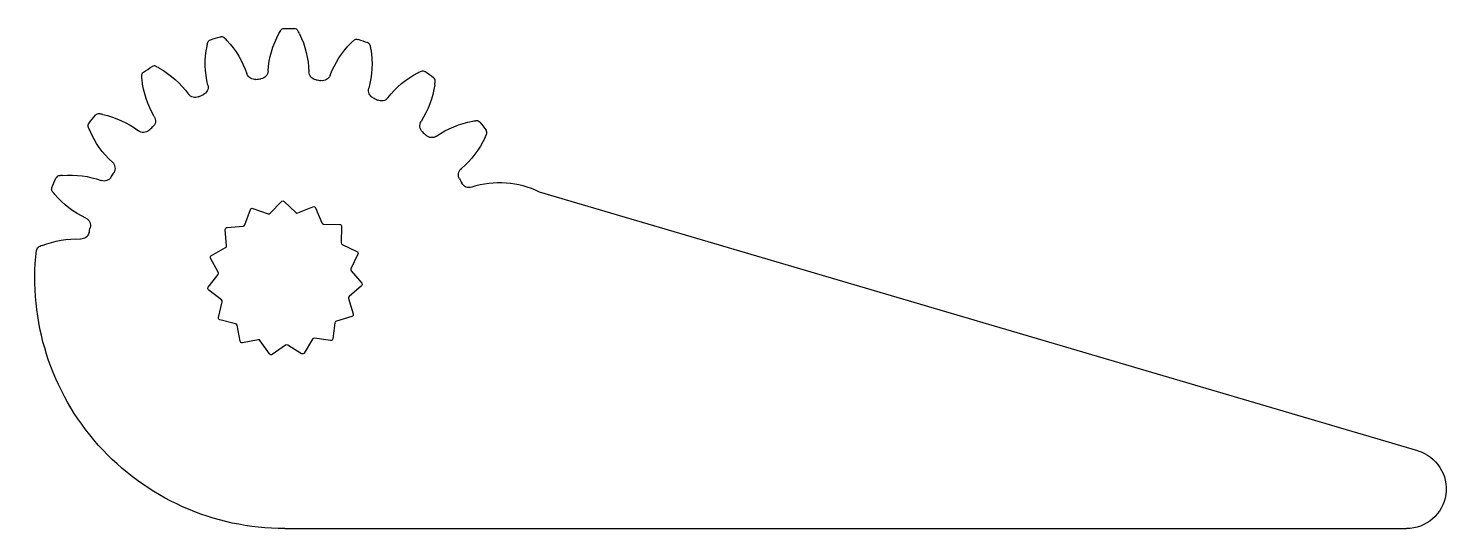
# Model space of a CAD drawing. Header units: millimetres. Extents: x -6.5 to 29.3, y 0 to 12.6.
import ezdxf

# ---------------------------------------------------------------- set-up
doc = ezdxf.new("R2010")
doc.units = ezdxf.units.MM

msp = doc.modelspace()

# ---------------------------------------------------------------- linework, layer by layer
at = {"layer": 'INTERIOR_PROFILES'}
msp.add_lwpolyline([(-0.804, 8.063), (-0.42, 7.927, 0.296213), (-0.367, 7.94), (-0.087, 8.236, -0.414214), (-0.017, 8.238), (0.279, 7.957, 0.296213), (0.332, 7.948), (0.708, 8.104, -0.414214), (0.774, 8.077), (0.93, 7.701, 0.296213), (0.975, 7.67), (1.382, 7.659, -0.414214), (1.431, 7.608), (1.42, 7.201, 0.296213), (1.449, 7.155), (1.816, 6.98, -0.414214), (1.84, 6.913), (1.665, 6.545, 0.296213), (1.672, 6.491), (1.937, 6.182, -0.414214), (1.931, 6.111), (1.622, 5.847, 0.296213), (1.606, 5.795), (1.722, 5.404, -0.414214), (1.688, 5.342), (1.298, 5.226, 0.296213), (1.263, 5.185), (1.21, 4.781, -0.414214), (1.154, 4.738), (0.75, 4.791, 0.296213), (0.701, 4.767), (0.488, 4.42, -0.414214), (0.42, 4.404), (0.072, 4.616, 0.296213), (0.018, 4.615), (-0.318, 4.384, -0.414214), (-0.387, 4.397), (-0.618, 4.732, 0.296213), (-0.668, 4.753), (-1.068, 4.678, -0.414214), (-1.127, 4.718), (-1.201, 5.119, 0.296213), (-1.239, 5.158), (-1.635, 5.253, -0.414214), (-1.672, 5.313), (-1.577, 5.709, 0.296213), (-1.595, 5.761), (-1.918, 6.008, -0.414214), (-1.928, 6.078), (-1.68, 6.401, 0.296213), (-1.676, 6.456), (-1.87, 6.813, -0.414214), (-1.85, 6.881), (-1.492, 7.076, 0.296213), (-1.466, 7.124), (-1.499, 7.53, -0.414214), (-1.453, 7.583), (-1.047, 7.616, 0.296213), (-1.004, 7.649), (-0.868, 8.033, -0.414214)], format="xyb", close=True, dxfattribs=at)
at = {"layer": 'OUTER_PROFILES'}
for p, q in [((28.542, 1.959), (6.417, 8.475)), ((0, 0), (28.26, 0))]:
    msp.add_line(p, q, dxfattribs=at)
at = {"layer": 'OUTER_PROFILES', "extrusion": (0, 0, -1)}
for centre, radius, start, end in [((0, 6.298), 6.298, 89.8618, 92.2108), ((0, 6.298), 6.298, 72.7189, 75.068), ((3.132, 10.713), 2.3, 136.5841, 161.3104), ((-1.876, 11.376), 2.3, 3.6193, 28.3456), ((1.692, 11.44), 2.3, 153.7269, 178.4532), ((-3.29, 10.597), 2.3, 20.7622, 45.4885), ((0, 6.298), 6.298, 107.0046, 109.3537), ((-0.296, 11.703), 2.3, -13.5235, 11.2028), ((0.101, 11.71), 2.3, 170.8698, 195.5961), ((0, 6.298), 6.298, 55.5761, 57.9251), ((4.295, 9.594), 2.3, 119.4412, 144.1675), ((0.756, 11.517), 0.208, 261.7538, 341.3104), ((0.627, 11.534), 0.208, 183.6193, 263.1759), ((-0.816, 11.508), 0.208, 278.8966, 358.4532), ((-4.411, 9.436), 2.3, 37.9051, 62.6314), ((0, 6.298), 6.298, 124.1475, 126.4965), ((1.31, 11.55), 2.3, 329.3336, 354.0599), ((2.142, 11.117), 0.208, 166.4765, 246.0331), ((0, 6.298), 5.065, 81.7538, 83.1759), ((0, 6.298), 5.065, 98.8966, 100.3188), ((-0.945, 11.486), 0.208, 200.7622, 280.3188), ((-1.499, 11.499), 2.3, 188.0126, 212.7389), ((2.261, 11.062), 0.208, 244.6109, 324.1675), ((0, 6.298), 5.065, 64.6109, 66.0331), ((-2.315, 11.036), 0.208, -63.9605, 15.5961), ((0, 6.298), 5.065, 116.0395, 117.4616), ((-2.432, 10.977), 0.208, 217.9051, 297.4616), ((0, 6.298), 6.298, 38.4332, 40.7822), ((5.075, 8.181), 2.3, 102.2984, 127.0247), ((3.467, 10.271), 0.208, 149.3336, 228.8902), ((2.8, 10.931), 2.3, 312.1908, 336.9171), ((3.565, 10.184), 0.208, 227.4681, 307.0247), ((0, 6.298), 5.065, 47.4681, 48.8902), ((-3.609, 10.143), 0.208, -46.8176, 32.7389), ((-5.14, 7.997), 2.3, 55.0479, 79.7742), ((0, 6.298), 6.298, 141.2903, 143.6394), ((0, 6.298), 5.065, 133.1824, 134.6045), ((-3.703, 10.052), 0.208, 235.0479, 314.6045), ((-2.966, 10.826), 2.3, 205.1555, 229.8818), ((0, 6.298), 5.065, 30.3252, 31.7474), ((4.485, 9.072), 0.208, 132.1908, 211.7474), ((-4.582, 8.908), 0.208, -29.6748, 49.8818), ((0, 6.298), 6.298, 21.2903, 23.6394), ((5.405, 6.602), 2.3, 85.1555, 109.8818), ((4.552, 8.96), 0.208, 210.3252, 289.8818), ((0, 6.298), 5.065, 150.3252, 151.7474), ((-4.645, 8.794), 0.208, 252.1908, 331.7474), ((4.041, 9.9), 2.3, 295.0479, 319.7742), ((5.103, 7.627), 0.208, 115.0479, 194.6045), ((0, 6.298), 5.065, 13.1824, 14.6045), ((5.254, 4.995), 2.3, 68.0126, 92.7389), ((5.135, 7.5), 0.208, 193.1824, 272.7389), ((0, 6.298), 6.298, -90, 6.4965), ((-28.26, 1), 1, 106.4094, 270)]:
    msp.add_arc(centre, radius, start, end, dxfattribs=at)
at = {"layer": 'OUTER_PROFILES'}
msp.add_arc((5.412, 6.406), 2.3, 64.0983, 107.8092, dxfattribs=at)
for points, knots in [([(-0.148, 12.468), (-0.139, 12.484), (-0.13, 12.5), (-0.121, 12.515), (-0.115, 12.525), (-0.11, 12.535), (-0.105, 12.544)], [0.00019249611, 0.00019249611, 0.00019249611, 0.00019249611, 0.0002432229, 0.0002432229, 0.0002432229, 0.00027693849, 0.00027693849, 0.00027693849, 0.00027693849]), ([(-0.105, 12.544), (-0.102, 12.548), (-0.1, 12.552), (-0.088, 12.567), (-0.076, 12.576), (-0.049, 12.591), (-0.033, 12.595), (-0.016, 12.595), (-0.016, 12.595), (-0.015, 12.595)], [0.05564129, 0.05564129, 0.05564129, 0.05564129, 0.05713345, 0.05713345, 0.06237689, 0.06237689, 0.06894876, 0.06894876, 0.06915444, 0.06915444, 0.06915444, 0.06915444]), ([(0.33, 12.536), (0.328, 12.54), (0.326, 12.544), (0.314, 12.56), (0.303, 12.569), (0.277, 12.585), (0.261, 12.59), (0.244, 12.591), (0.243, 12.591), (0.243, 12.591)], [-0.01330747, -0.01330747, -0.01330747, -0.01330747, -0.01181532, -0.01181532, -0.00657187, -0.00657187, 0, 0, 0.00020568, 0.00020568, 0.00020568, 0.00020568]), ([(0.371, 12.458), (0.362, 12.475), (0.354, 12.491), (0.346, 12.507), (0.341, 12.517), (0.335, 12.527), (0.33, 12.536)], [0.00019249611, 0.00019249611, 0.00019249611, 0.00019249611, 0.0002432229, 0.0002432229, 0.0002432229, 0.00027693849, 0.00027693849, 0.00027693849, 0.00027693849]), ([(-1.96, 12.15), (-1.956, 12.168), (-1.952, 12.186), (-1.949, 12.203), (-1.946, 12.215), (-1.943, 12.226), (-1.941, 12.236)], [0.00019249611, 0.00019249611, 0.00019249611, 0.00019249611, 0.0002432229, 0.0002432229, 0.0002432229, 0.00027693849, 0.00027693849, 0.00027693849, 0.00027693849]), ([(-1.941, 12.236), (-1.94, 12.24), (-1.939, 12.244), (-1.932, 12.263), (-1.924, 12.275), (-1.902, 12.297), (-1.888, 12.305), (-1.872, 12.311), (-1.871, 12.311), (-1.871, 12.311)], [0.05564129, 0.05564129, 0.05564129, 0.05564129, 0.05713345, 0.05713345, 0.06237689, 0.06237689, 0.06894876, 0.06894876, 0.06915444, 0.06915444, 0.06915444, 0.06915444]), ([(-1.523, 12.356), (-1.526, 12.36), (-1.53, 12.362), (-1.545, 12.374), (-1.559, 12.38), (-1.589, 12.387), (-1.606, 12.387), (-1.622, 12.383), (-1.622, 12.383), (-1.623, 12.383)], [-0.01330747, -0.01330747, -0.01330747, -0.01330747, -0.01181532, -0.01181532, -0.00657187, -0.00657187, 0, 0, 0.00020568, 0.00020568, 0.00020568, 0.00020568]), ([(-1.462, 12.294), (-1.474, 12.307), (-1.487, 12.321), (-1.5, 12.333), (-1.508, 12.341), (-1.516, 12.349), (-1.523, 12.356)], [0.00019249611, 0.00019249611, 0.00019249611, 0.00019249611, 0.0002432229, 0.0002432229, 0.0002432229, 0.00027693849, 0.00027693849, 0.00027693849, 0.00027693849]), ([(1.677, 12.237), (1.691, 12.25), (1.704, 12.263), (1.717, 12.275), (1.725, 12.283), (1.734, 12.29), (1.741, 12.297)], [0.00019249611, 0.00019249611, 0.00019249611, 0.00019249611, 0.0002432229, 0.0002432229, 0.0002432229, 0.00027693849, 0.00027693849, 0.00027693849, 0.00027693849]), ([(1.741, 12.297), (1.745, 12.3), (1.748, 12.303), (1.764, 12.314), (1.778, 12.32), (1.808, 12.326), (1.825, 12.325), (1.841, 12.32), (1.841, 12.32), (1.842, 12.32)], [0.05564129, 0.05564129, 0.05564129, 0.05564129, 0.05713345, 0.05713345, 0.06237689, 0.06237689, 0.06894876, 0.06894876, 0.06915444, 0.06915444, 0.06915444, 0.06915444]), ([(2.155, 12.162), (2.154, 12.166), (2.153, 12.17), (2.146, 12.189), (2.138, 12.201), (2.118, 12.224), (2.104, 12.233), (2.088, 12.239), (2.087, 12.239), (2.087, 12.239)], [-0.01330747, -0.01330747, -0.01330747, -0.01330747, -0.01181532, -0.01181532, -0.00657187, -0.00657187, 0, 0, 0.00020568, 0.00020568, 0.00020568, 0.00020568]), ([(2.17, 12.075), (2.167, 12.094), (2.164, 12.112), (2.161, 12.129), (2.159, 12.14), (2.157, 12.151), (2.155, 12.162)], [0.00019249611, 0.00019249611, 0.00019249611, 0.00019249611, 0.0002432229, 0.0002432229, 0.0002432229, 0.00027693849, 0.00027693849, 0.00027693849, 0.00027693849]), ([(-3.605, 11.4), (-3.605, 11.404), (-3.605, 11.409), (-3.604, 11.428), (-3.6, 11.442), (-3.586, 11.47), (-3.575, 11.482), (-3.561, 11.492), (-3.561, 11.492), (-3.56, 11.492)], [0.05564129, 0.05564129, 0.05564129, 0.05564129, 0.05713345, 0.05713345, 0.06237689, 0.06237689, 0.06894876, 0.06894876, 0.06915444, 0.06915444, 0.06915444, 0.06915444]), ([(-3.241, 11.638), (-3.245, 11.64), (-3.249, 11.642), (-3.268, 11.649), (-3.282, 11.651), (-3.313, 11.648), (-3.329, 11.643), (-3.343, 11.634), (-3.344, 11.634), (-3.344, 11.634)], [-0.01330747, -0.01330747, -0.01330747, -0.01330747, -0.01181532, -0.01181532, -0.00657187, -0.00657187, 0, 0, 0.00020568, 0.00020568, 0.00020568, 0.00020568]), ([(-3.164, 11.597), (-3.18, 11.606), (-3.197, 11.615), (-3.212, 11.623), (-3.222, 11.628), (-3.232, 11.634), (-3.241, 11.638)], [0.00019249611, 0.00019249611, 0.00019249611, 0.00019249611, 0.0002432229, 0.0002432229, 0.0002432229, 0.00027693849, 0.00027693849, 0.00027693849, 0.00027693849]), ([(3.354, 11.479), (3.37, 11.487), (3.387, 11.496), (3.402, 11.503), (3.413, 11.508), (3.423, 11.513), (3.432, 11.518)], [0.00019249611, 0.00019249611, 0.00019249611, 0.00019249611, 0.0002432229, 0.0002432229, 0.0002432229, 0.00027693849, 0.00027693849, 0.00027693849, 0.00027693849]), ([(3.432, 11.518), (3.436, 11.519), (3.441, 11.521), (3.459, 11.527), (3.474, 11.528), (3.504, 11.525), (3.52, 11.519), (3.534, 11.51), (3.535, 11.51), (3.535, 11.509)], [0.05564129, 0.05564129, 0.05564129, 0.05564129, 0.05713345, 0.05713345, 0.06237689, 0.06237689, 0.06894876, 0.06894876, 0.06915444, 0.06915444, 0.06915444, 0.06915444]), ([(-3.598, 11.312), (-3.6, 11.331), (-3.601, 11.349), (-3.603, 11.367), (-3.604, 11.378), (-3.604, 11.389), (-3.605, 11.4)], [0.00019249611, 0.00019249611, 0.00019249611, 0.00019249611, 0.0002432229, 0.0002432229, 0.0002432229, 0.00027693849, 0.00027693849, 0.00027693849, 0.00027693849]), ([(3.787, 11.266), (3.788, 11.271), (3.788, 11.275), (3.787, 11.295), (3.784, 11.309), (3.771, 11.337), (3.76, 11.349), (3.746, 11.36), (3.746, 11.36), (3.746, 11.36)], [-0.01330747, -0.01330747, -0.01330747, -0.01330747, -0.01181532, -0.01181532, -0.00657187, -0.00657187, 0, 0, 0.00020568, 0.00020568, 0.00020568, 0.00020568]), ([(3.777, 11.179), (3.779, 11.197), (3.782, 11.216), (3.784, 11.233), (3.785, 11.245), (3.786, 11.256), (3.787, 11.266)], [0.00019249611, 0.00019249611, 0.00019249611, 0.00019249611, 0.0002432229, 0.0002432229, 0.0002432229, 0.00027693849, 0.00027693849, 0.00027693849, 0.00027693849]), ([(-4.671, 10.446), (-4.676, 10.446), (-4.68, 10.447), (-4.7, 10.448), (-4.714, 10.445), (-4.743, 10.434), (-4.757, 10.424), (-4.768, 10.412), (-4.768, 10.412), (-4.769, 10.411)], [-0.01330747, -0.01330747, -0.01330747, -0.01330747, -0.01181532, -0.01181532, -0.00657187, -0.00657187, 0, 0, 0.00020568, 0.00020568, 0.00020568, 0.00020568]), ([(-4.585, 10.429), (-4.604, 10.433), (-4.622, 10.436), (-4.639, 10.44), (-4.65, 10.442), (-4.661, 10.444), (-4.671, 10.446)], [0.00019249611, 0.00019249611, 0.00019249611, 0.00019249611, 0.0002432229, 0.0002432229, 0.0002432229, 0.00027693849, 0.00027693849, 0.00027693849, 0.00027693849]), ([(-4.949, 10.11), (-4.95, 10.115), (-4.952, 10.119), (-4.956, 10.138), (-4.956, 10.153), (-4.951, 10.183), (-4.944, 10.198), (-4.934, 10.211), (-4.933, 10.212), (-4.933, 10.212)], [0.05564129, 0.05564129, 0.05564129, 0.05564129, 0.05713345, 0.05713345, 0.06237689, 0.06237689, 0.06894876, 0.06894876, 0.06915444, 0.06915444, 0.06915444, 0.06915444]), ([(-4.916, 10.029), (-4.923, 10.046), (-4.93, 10.063), (-4.937, 10.08), (-4.941, 10.09), (-4.945, 10.101), (-4.949, 10.11)], [0.00019249611, 0.00019249611, 0.00019249611, 0.00019249611, 0.0002432229, 0.0002432229, 0.0002432229, 0.00027693849, 0.00027693849, 0.00027693849, 0.00027693849]), ([(4.732, 10.26), (4.75, 10.263), (4.768, 10.266), (4.786, 10.269), (4.797, 10.271), (4.808, 10.272), (4.818, 10.274)], [0.00019249611, 0.00019249611, 0.00019249611, 0.00019249611, 0.0002432229, 0.0002432229, 0.0002432229, 0.00027693849, 0.00027693849, 0.00027693849, 0.00027693849]), ([(4.818, 10.274), (4.823, 10.275), (4.827, 10.275), (4.847, 10.275), (4.861, 10.272), (4.89, 10.26), (4.903, 10.25), (4.914, 10.237), (4.914, 10.236), (4.914, 10.236)], [0.05564129, 0.05564129, 0.05564129, 0.05564129, 0.05713345, 0.05713345, 0.06237689, 0.06237689, 0.06894876, 0.06894876, 0.06915444, 0.06915444, 0.06915444, 0.06915444]), ([(5.083, 9.929), (5.085, 9.933), (5.087, 9.937), (5.092, 9.956), (5.093, 9.971), (5.088, 10.001), (5.082, 10.017), (5.072, 10.03), (5.072, 10.031), (5.071, 10.031)], [-0.01330747, -0.01330747, -0.01330747, -0.01330747, -0.01181532, -0.01181532, -0.00657187, -0.00657187, 0, 0, 0.00020568, 0.00020568, 0.00020568, 0.00020568]), ([(5.048, 9.849), (5.056, 9.866), (5.063, 9.883), (5.07, 9.899), (5.075, 9.909), (5.079, 9.919), (5.083, 9.929)], [0.00019249611, 0.00019249611, 0.00019249611, 0.00019249611, 0.0002432229, 0.0002432229, 0.0002432229, 0.00027693849, 0.00027693849, 0.00027693849, 0.00027693849]), ([(-5.687, 8.884), (-5.691, 8.884), (-5.695, 8.883), (-5.715, 8.878), (-5.727, 8.871), (-5.752, 8.852), (-5.762, 8.839), (-5.769, 8.824), (-5.769, 8.823), (-5.769, 8.823)], [-0.01330747, -0.01330747, -0.01330747, -0.01330747, -0.01181532, -0.01181532, -0.00657187, -0.00657187, 0, 0, 0.00020568, 0.00020568, 0.00020568, 0.00020568]), ([(-5.599, 8.893), (-5.618, 8.892), (-5.636, 8.89), (-5.654, 8.888), (-5.665, 8.887), (-5.676, 8.886), (-5.687, 8.884)], [0.00019249611, 0.00019249611, 0.00019249611, 0.00019249611, 0.0002432229, 0.0002432229, 0.0002432229, 0.00027693849, 0.00027693849, 0.00027693849, 0.00027693849]), ([(-5.853, 8.482), (-5.856, 8.486), (-5.858, 8.49), (-5.868, 8.507), (-5.873, 8.52), (-5.876, 8.551), (-5.874, 8.568), (-5.868, 8.583), (-5.868, 8.584), (-5.868, 8.584)], [0.05564129, 0.05564129, 0.05564129, 0.05564129, 0.05713345, 0.05713345, 0.06237689, 0.06237689, 0.06894876, 0.06894876, 0.06915444, 0.06915444, 0.06915444, 0.06915444]), ([(-5.797, 8.414), (-5.809, 8.429), (-5.821, 8.443), (-5.832, 8.456), (-5.839, 8.465), (-5.846, 8.474), (-5.853, 8.482)], [0.00019249611, 0.00019249611, 0.00019249611, 0.00019249611, 0.0002432229, 0.0002432229, 0.0002432229, 0.00027693849, 0.00027693849, 0.00027693849, 0.00027693849]), ([(-6.196, 7.093), (-6.201, 7.091), (-6.204, 7.089), (-6.221, 7.079), (-6.232, 7.069), (-6.249, 7.044), (-6.255, 7.028), (-6.257, 7.011), (-6.257, 7.011), (-6.257, 7.01)], [-0.01330747, -0.01330747, -0.01330747, -0.01330747, -0.01181532, -0.01181532, -0.00657187, -0.00657187, 0, 0, 0.00020568, 0.00020568, 0.00020568, 0.00020568]), ([(-6.116, 7.128), (-6.133, 7.121), (-6.15, 7.114), (-6.166, 7.107), (-6.177, 7.102), (-6.187, 7.098), (-6.196, 7.093)], [0.00019249611, 0.00019249611, 0.00019249611, 0.00019249611, 0.0002432229, 0.0002432229, 0.0002432229, 0.00027693849, 0.00027693849, 0.00027693849, 0.00027693849])]:
    msp.add_open_spline(points, degree=3, knots=knots, dxfattribs=at)

doc.saveas('drawing.dxf')
